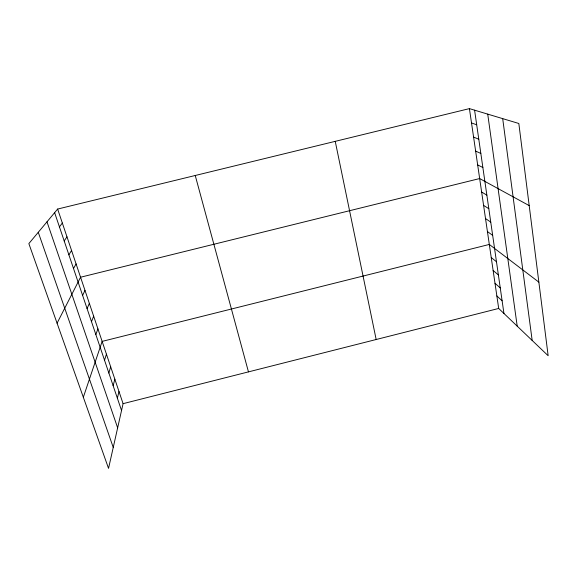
<?xml version="1.0" encoding="UTF-8"?>
<svg xmlns="http://www.w3.org/2000/svg" width="577" height="577" viewBox="0 0 577 577"><rect width="100%" height="100%" fill="white"/><g stroke="black" fill="none" stroke-linecap="round" stroke-linejoin="round"><path stroke-width="0.87" d="M57.635 209.054L123.081 403.662L108.541 468.38L28.85 243.602L57.635 209.054L469.418 108.62L518.831 123.485L548.15 355.728L498.694 308.457L469.418 108.62M117.369 398.18L118.992 391.502M113.142 385.688L114.852 379.197M108.865 373.038L110.669 366.748M104.538 360.243L106.428 354.148M83.333 397.257L102.136 341.389L489.31 244.446L538.86 282.139M95.847 334.552L97.924 328.861M91.491 321.67L93.662 316.189M87.084 308.623L89.348 303.358M82.619 295.424L84.985 290.368M57.073 323.192L80.564 277.227L479.66 178.553L529.196 205.607M73.517 268.521L76.092 263.927M68.887 254.818L71.562 250.461M64.191 240.941L66.975 236.83M59.445 226.891L62.338 223.025M123.081 403.662L498.694 308.457M471.517 122.951L476.703 124.776M473.587 137.102L478.78 139.201M475.636 151.087L480.836 153.439M477.662 164.907L482.87 167.503M481.636 192.047L486.858 195.134M483.591 205.376L488.813 208.694M485.517 218.553L490.753 222.102M487.428 231.572L492.664 235.344M491.236 257.551L496.48 261.756M493.133 270.498L498.377 274.919M495.008 283.3L500.259 287.923M496.862 295.951L502.113 300.776M38.27 232.293L113.251 447.435M46.989 221.835L117.65 427.846M54.627 212.661L121.538 410.521M195.242 175.495L248.463 371.876M335.237 141.351L376.168 339.514M474.59 110.178L503.945 313.477M487.731 114.131L517.208 326.156M502.697 118.631L532.174 340.459"/></g></svg>
